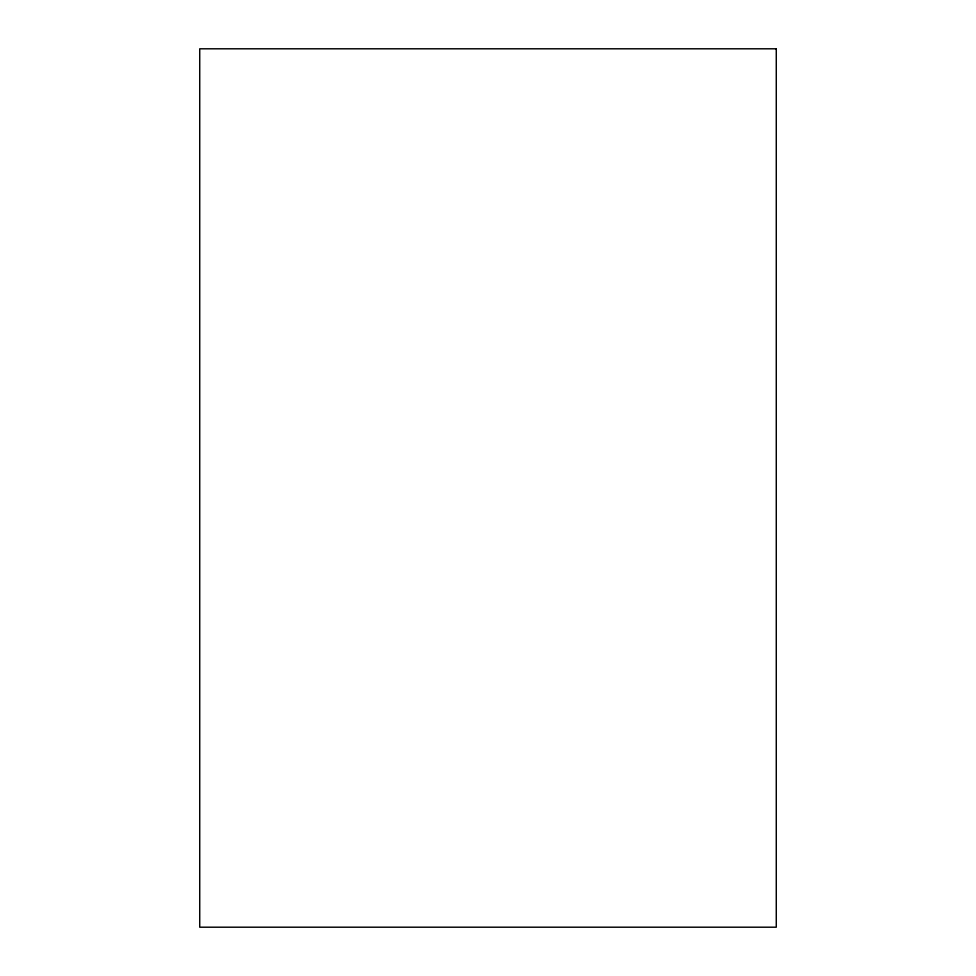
<?xml version="1.0" encoding="UTF-8"?>
<svg xmlns="http://www.w3.org/2000/svg" width="976" height="976" viewBox="0 0 976 976"><rect width="100%" height="100%" fill="white"/><g stroke="black" fill="none" stroke-linecap="round" stroke-linejoin="round"><path stroke-width="1.46" d="M776.274 48.8L199.726 48.8L199.726 927.2L776.274 927.2L776.274 48.8"/></g></svg>
